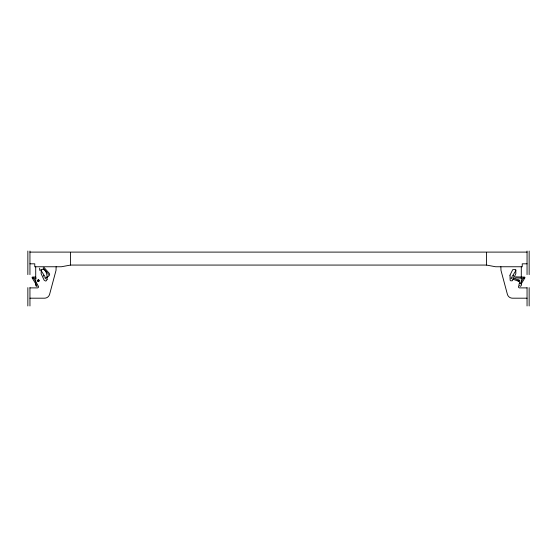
<?xml version="1.0" encoding="UTF-8"?>
<svg xmlns="http://www.w3.org/2000/svg" width="557" height="557" viewBox="0 0 557 557"><rect width="100%" height="100%" fill="white"/><g stroke="black" fill="none" stroke-linecap="round" stroke-linejoin="round"><path stroke-width="0.84" d="M39.61 268.195L39.728 270.375M519.075 281.188L519.228 280.526L518.651 280.178L518.135 280.617M518.929 284.885L519.437 282.865L520.461 283.123L519.437 282.865M518.713 285.769L518.414 287.106L519.201 287.892L527.054 287.892M48.201 275.081L48.299 273.877L43.084 268.07M523.775 277.623L521.108 282.016M521.164 284.021L524.993 277.72L524.715 277.108L515.406 276.871M515.893 270.584L512.579 275.84L513.108 276.794M45.904 276.906L44.699 277.839M46.147 278.103L45.208 278.806M46.572 277.748L49.044 275.785L49.677 274.629L49.253 273.327L43.78 267.242M43.822 275.534L43.39 275.833M43.912 276.794L44.442 275.84L40.696 269.901M527.054 263.816L522.236 263.816L522.236 266.754L495.626 266.754L486.456 265.069L70.544 265.069L61.374 266.754L34.764 266.754L34.764 263.816L29.946 263.816M33.009 278.159L36.261 278.061M29.946 252.105L527.054 252.105M35.571 276.989L32.306 277.108L32.028 277.72L36.734 285.463M29.946 287.892L37.799 287.892L38.586 287.106L38.287 285.769L36.49 286.347L35.711 285.56L35.711 266.754M29.946 298.19L44.553 298.19A5.236 5.236 0 0 0 49.615 294.305L56.013 270.417L56.139 266.754M527.054 298.19L512.447 298.19A5.236 5.236 0 0 1 507.385 294.305L500.987 270.417L500.861 266.754M515.274 277.95L524.499 278.18L523.907 277.852M513.164 278.117L517.564 279.753M512.753 279.127L517.168 280.763M512.322 277.839L511.124 276.906M519.228 285.602L520.51 286.347L521.289 285.56L521.289 266.754M513.631 275.833L513.178 275.52M510.873 278.103L511.681 278.744M37.681 284.899L32.995 277.198L33.114 277.852M529.15 251.047L529.15 274.608M529.15 287.635L529.15 305.967M527.054 251.047L527.054 274.608M527.054 287.635L527.054 305.967M486.456 252.418L486.456 265.069M70.544 252.418L70.544 265.069M29.946 251.047L29.946 274.608M29.946 287.635L29.946 305.967M27.85 251.047L27.85 274.608M27.85 287.635L27.85 305.967M517.864 280.22L517.857 281.16L518.671 281.633L519.486 281.167L519.486 280.227L518.678 279.753L517.864 280.22M509.975 275.221L510.149 280.262L510.762 280.839L512.384 280.742L515.859 273.64L515.768 269.56L512.732 269.665L509.975 275.221M47.073 279.447L46.238 280.839L45.409 281.013L44.073 280.094L41.141 273.64L41.232 269.56C46.259 267.471 47.519 276.098 47.073 279.447M38.886 280.617L38.628 281.243L37.953 281.188L37.792 280.526L38.377 280.178L38.886 280.617M38.322 279.753L37.514 280.227L37.514 281.167L38.329 281.633L39.143 281.16L39.136 280.22L38.322 279.753"/></g></svg>
